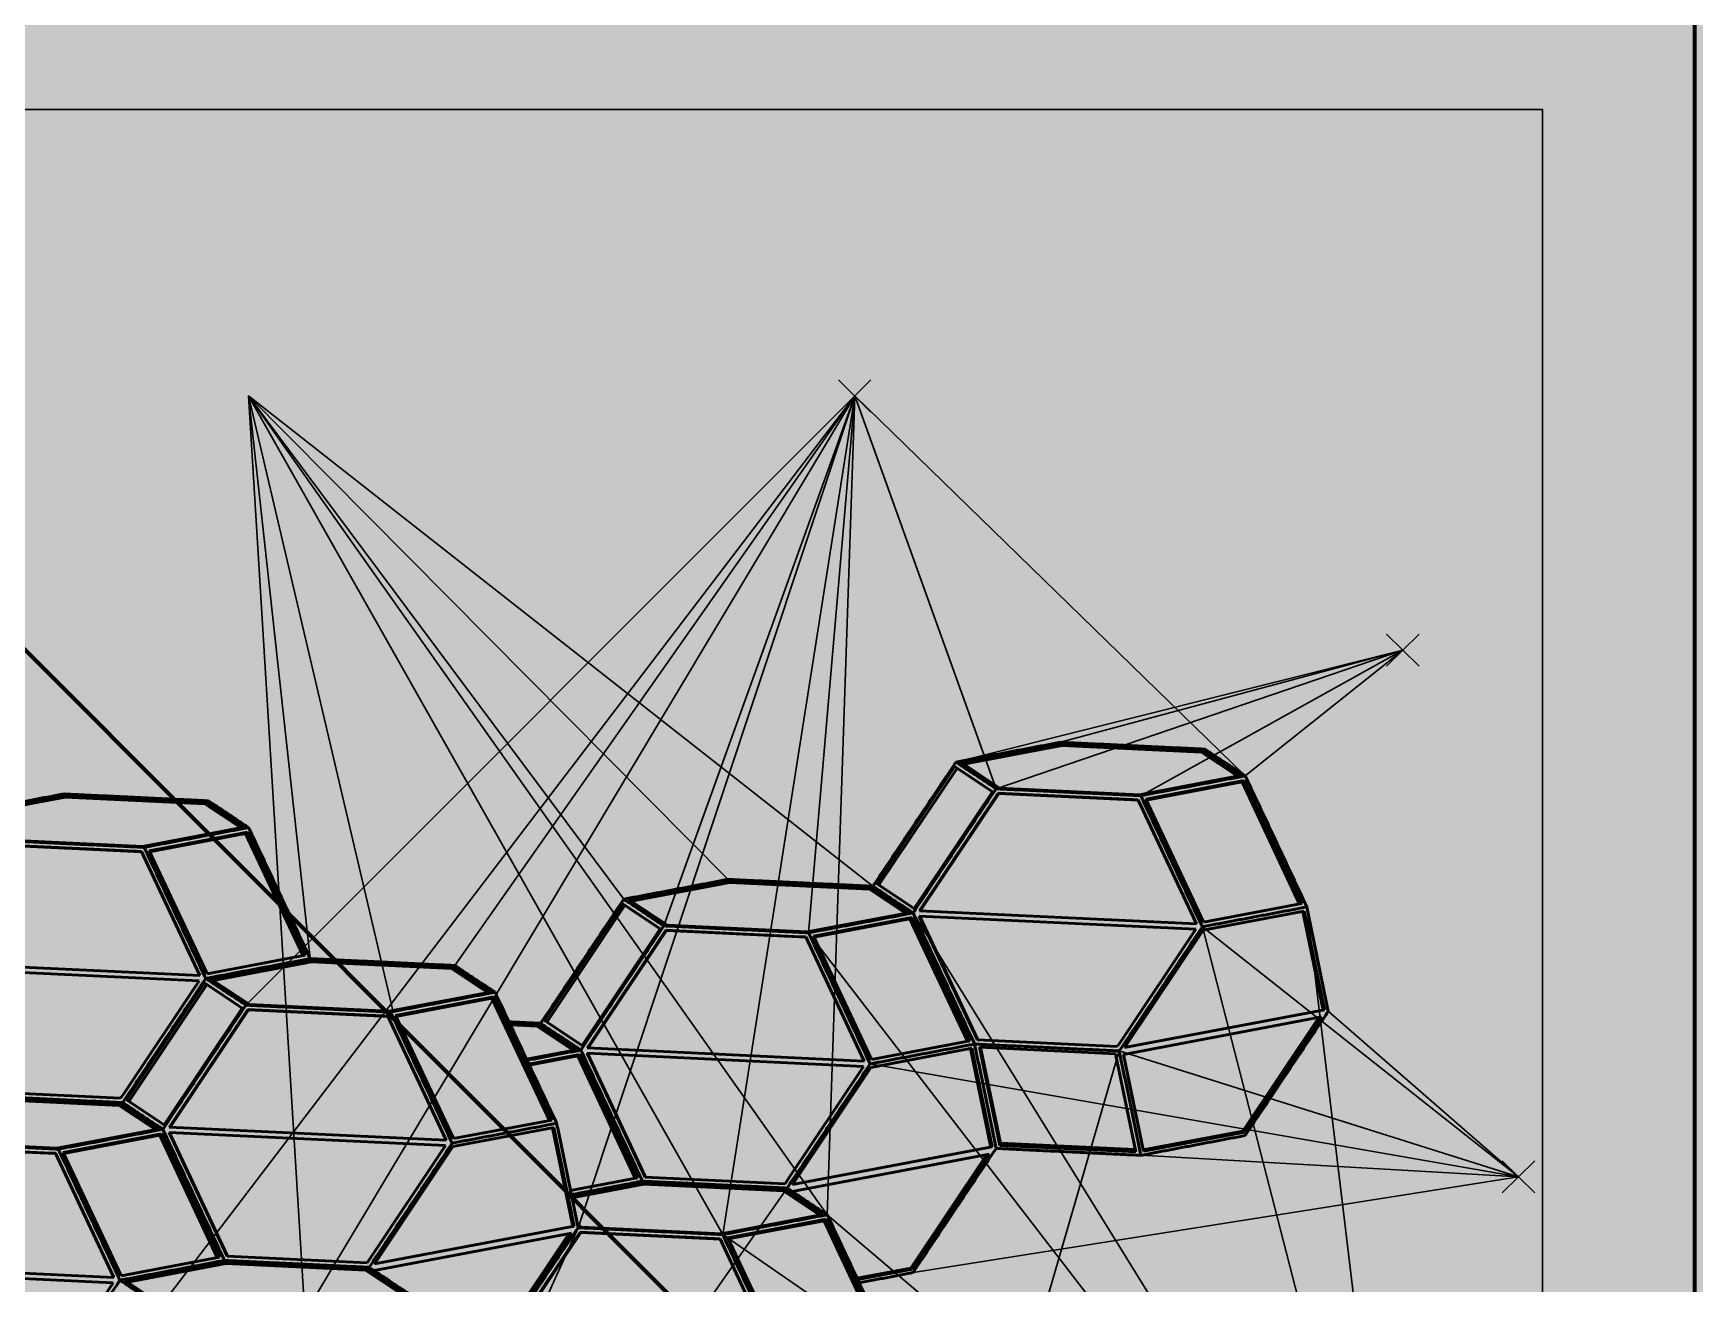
# Model space of a CAD drawing. Header units: millimetres. Extents: x 401 to 30661, y 2016 to 22119.
# Drawn here: x 961 to 2051, y 6796 to 7616 of the extents above; entities that cross this region are included whole.
import ezdxf

# ---------------------------------------------------------------- set-up
doc = ezdxf.new("R2010")
doc.units = ezdxf.units.MM
doc.layers.add('3RD', color=140, linetype='Continuous', lineweight=25, true_color=0x7debff)
doc.layers.add('4TH DETAILS', color=125, linetype='Continuous', lineweight=15, true_color=0x39ffb0)
doc.layers.add('BACKGROUND', color=7, linetype='Continuous', true_color=0x000000)
for name, color, linetype, lineweight, true_color, transparency in [('GLOW-CYAN', 7, 'Continuous', 100, 0x7debff, 0.8), ('GLOW-CYAN-2', 7, 'Continuous', 50, 0x7debff, 0.8), ('GLOW-EMERALD-2', 7, 'Continuous', 30, 0x39ffb0, 0.8), ('hatch', 253, 'Continuous', 9, 0x7debff, 0.55)]:
    doc.layers.add(name, color=color, linetype=linetype, lineweight=lineweight, true_color=true_color, transparency=transparency)
doc.layers.add('LAYOUT', color=83, linetype='Continuous', lineweight=50, true_color=0x7debff, plot=False)

msp = doc.modelspace()

# ---------------------------------------------------------------- hatches: boundary and pattern name
at = {"layer": 'BACKGROUND'}
h = msp.add_hatch(color=256, dxfattribs=at)
h.dxf.hatch_style = 1
h.paths.add_polyline_path([(400.723, 2015.745), (30660.634, 2015.745), (30660.634, 22119.328), (400.723, 22119.328)])
at = {"layer": 'hatch'}
h = msp.add_hatch(color=256, dxfattribs=at)
h.dxf.hatch_style = 1
h.paths.add_polyline_path([(1492.451, 7384.983, 0.19650958), (1489.587, 7377.978, 0.19650958), (1492.451, 7370.972), (1499.587, 7377.978)])
h.paths.add_polyline_path([(1501.494, 7387.794, 0.25174452), (1492.451, 7384.983), (1499.587, 7377.978)])
h.paths.add_polyline_path([(1502.443, 7387.561, 0.02443844), (1501.494, 7387.794), (1499.587, 7377.978)])
h.paths.add_polyline_path([(1505.011, 7386.379, 0.07105421), (1502.443, 7387.561), (1499.587, 7377.978)])
h.paths.add_polyline_path([(1506.723, 7384.983, 0.05539196), (1505.011, 7386.379), (1499.587, 7377.978)])
h.paths.add_polyline_path([(1507.158, 7384.511, 0.01605212), (1506.723, 7384.983), (1499.587, 7377.978)])
h.paths.add_polyline_path([(1507.689, 7383.84, 0.02138494), (1507.158, 7384.511), (1499.587, 7377.978)])
h.paths.add_polyline_path([(1508.908, 7381.6, 0.06403537), (1507.689, 7383.84), (1499.587, 7377.978)])
h.paths.add_polyline_path([(1508.908, 7381.6), (1499.587, 7377.978), (1509.555, 7378.785, 0.07257651)])
h.paths.add_polyline_path([(1509.587, 7377.978, 0.02020994), (1509.555, 7378.785), (1499.587, 7377.978), (1506.723, 7370.972, 0.19650958)])
h.paths.add_polyline_path([(1499.587, 7377.978), (1492.451, 7370.972, 0.41964228), (1506.723, 7370.972)])
h = msp.add_hatch(color=256, dxfattribs=at)
h.dxf.hatch_style = 1
h.paths.add_polyline_path([(1851.983, 7218.379, 0.19650958), (1849.119, 7211.374, 0.19650958), (1851.983, 7204.368), (1859.119, 7211.374)])
h.paths.add_polyline_path([(1861.026, 7221.19, 0.25174452), (1851.983, 7218.379), (1859.119, 7211.374)])
h.paths.add_polyline_path([(1861.974, 7220.957, 0.02443844), (1861.026, 7221.19), (1859.119, 7211.374)])
h.paths.add_polyline_path([(1864.543, 7219.775, 0.07105421), (1861.974, 7220.957), (1859.119, 7211.374)])
h.paths.add_polyline_path([(1866.255, 7218.379, 0.05539196), (1864.543, 7219.775), (1859.119, 7211.374)])
h.paths.add_polyline_path([(1866.69, 7217.907, 0.01605212), (1866.255, 7218.379), (1859.119, 7211.374)])
h.paths.add_polyline_path([(1867.22, 7217.236, 0.02138494), (1866.69, 7217.907), (1859.119, 7211.374)])
h.paths.add_polyline_path([(1868.44, 7214.996, 0.06403537), (1867.22, 7217.236), (1859.119, 7211.374)])
h.paths.add_polyline_path([(1868.44, 7214.996), (1859.119, 7211.374), (1869.086, 7212.181, 0.07257651)])
h.paths.add_polyline_path([(1869.119, 7211.374, 0.02020994), (1869.086, 7212.181), (1859.119, 7211.374), (1866.255, 7204.368, 0.19650958)])
h.paths.add_polyline_path([(1859.119, 7211.374), (1851.983, 7204.368, 0.41964228), (1866.255, 7204.368)])
h = msp.add_hatch(color=256, dxfattribs=at)
h.dxf.hatch_style = 1
h.paths.add_polyline_path([(1927.946, 6872.859, 0.19650958), (1925.082, 6865.853, 0.19650958), (1927.946, 6858.848), (1935.082, 6865.853)])
h.paths.add_polyline_path([(1936.988, 6875.67, 0.25174452), (1927.946, 6872.859), (1935.082, 6865.853)])
h.paths.add_polyline_path([(1937.937, 6875.437, 0.02443844), (1936.988, 6875.67), (1935.082, 6865.853)])
h.paths.add_polyline_path([(1940.506, 6874.254, 0.07105421), (1937.937, 6875.437), (1935.082, 6865.853)])
h.paths.add_polyline_path([(1942.218, 6872.859, 0.05539196), (1940.506, 6874.254), (1935.082, 6865.853)])
h.paths.add_polyline_path([(1942.653, 6872.386, 0.01605212), (1942.218, 6872.859), (1935.082, 6865.853)])
h.paths.add_polyline_path([(1943.183, 6871.716, 0.02138494), (1942.653, 6872.386), (1935.082, 6865.853)])
h.paths.add_polyline_path([(1944.403, 6869.475, 0.06403537), (1943.183, 6871.716), (1935.082, 6865.853)])
h.paths.add_polyline_path([(1944.403, 6869.475), (1935.082, 6865.853), (1945.049, 6866.661, 0.07257651)])
h.paths.add_polyline_path([(1945.082, 6865.853, 0.02020994), (1945.049, 6866.661), (1935.082, 6865.853), (1942.218, 6858.848, 0.19650958)])
h.paths.add_polyline_path([(1935.082, 6865.853), (1927.946, 6858.848, 0.41964228), (1942.218, 6858.848)])

# ---------------------------------------------------------------- linework, layer by layer
at = {"layer": '3RD', "extrusion": (1e-16, 0.982622, 0.185618)}
for p, q in [((1635.444, 7148.827), (1570.896, 7136.593)), ((1571.45, 7138.172), (1635.444, 7150.301)), ((1635.444, 7148.827), (1635.444, 7150.301)), ((1635.444, 7150.301), (1724.033, 7146.079)), ((1727.189, 7144.455), (1635.444, 7148.827)), ((1724.033, 7146.079), (1727.189, 7145.929)), ((1727.189, 7144.455), (1727.189, 7145.929)), ((1727.189, 7145.929), (1728.065, 7145.346)), ((1750.935, 7128.667), (1727.189, 7144.455)), ((1728.065, 7145.346), (1752.66, 7128.994)), ((1513.931, 7058.356), (1565.178, 7134.95)), ((1566.774, 7133.882), (1515.529, 7057.293)), ((1565.178, 7134.95), (1589.96, 7118.474)), ((1565.178, 7134.95), (1566.774, 7133.882)), ((1589.957, 7118.469), (1566.774, 7133.882)), ((1569.17, 7137.74), (1571.45, 7138.172)), ((1594.642, 7120.805), (1569.17, 7137.74)), ((1752.66, 7128.994), (1688.666, 7116.865)), ((1589.96, 7118.474), (1538.713, 7041.88)), ((1686.386, 7116.433), (1594.642, 7120.805)), ((1690.5, 7113.683), (1754.98, 7125.904)), ((1753.797, 7124.969), (1690.807, 7113.029)), ((1754.98, 7125.904), (1753.797, 7124.969)), ((1791.505, 7044.773), (1753.797, 7124.969)), ((1754.98, 7125.904), (1792.995, 7045.055)), ((981.625, 7114.945), (917.077, 7102.71)), ((917.631, 7104.289), (981.625, 7116.419)), ((981.625, 7114.945), (981.625, 7116.419)), ((981.625, 7116.419), (1070.214, 7112.197)), ((1073.37, 7110.572), (981.625, 7114.945)), ((1070.214, 7112.197), (1073.37, 7112.046)), ((1073.37, 7110.572), (1073.37, 7112.046)), ((1073.37, 7112.046), (1074.246, 7111.464)), ((1097.116, 7094.785), (1073.37, 7110.572)), ((1074.246, 7111.464), (1098.841, 7095.112)), ((1542.596, 7040.363), (1594.057, 7117.278)), ((1542.844, 7041.498), (1593.706, 7117.515)), ((1594.057, 7117.278), (1593.706, 7117.515)), ((1593.706, 7117.515), (1682.295, 7113.293)), ((1594.057, 7117.278), (1685.557, 7112.917)), ((1682.295, 7113.293), (1685.451, 7113.142)), ((1685.451, 7113.142), (1686.795, 7110.284)), ((1688.666, 7116.865), (1686.386, 7116.433)), ((1686.795, 7110.284), (1723.73, 7031.73)), ((1728.515, 7032.834), (1690.5, 7113.683)), ((1032.567, 7082.55), (940.823, 7086.923)), ((1098.841, 7095.112), (1034.847, 7082.982)), ((1036.681, 7079.8), (1101.161, 7092.022)), ((1099.978, 7091.086), (1036.988, 7079.147)), ((1101.161, 7092.022), (1099.978, 7091.086)), ((1137.686, 7010.89), (1099.978, 7091.086)), ((1101.161, 7092.022), (1139.176, 7011.173)), ((939.887, 7083.632), (1028.476, 7079.41)), ((940.238, 7083.395), (1031.738, 7079.034)), ((1028.476, 7079.41), (1031.632, 7079.26)), ((1031.632, 7079.26), (1032.976, 7076.401)), ((1034.847, 7082.982), (1032.567, 7082.55)), ((1032.976, 7076.401), (1069.911, 6997.847)), ((1074.696, 6998.951), (1036.681, 7079.8)), ((1417.505, 7058.923), (1352.956, 7046.689)), ((1353.511, 7048.268), (1417.505, 7060.397)), ((1417.505, 7058.923), (1417.505, 7060.397)), ((1417.505, 7060.397), (1506.093, 7056.175)), ((1509.249, 7054.551), (1417.505, 7058.923)), ((1506.093, 7056.175), (1509.249, 7056.025)), ((1509.249, 7054.551), (1509.249, 7056.025)), ((1509.249, 7056.025), (1510.126, 7055.442)), ((1532.995, 7038.763), (1509.249, 7054.551)), ((1510.126, 7055.442), (1534.72, 7039.09)), ((1538.713, 7041.88), (1513.931, 7058.356)), ((1295.991, 6968.452), (1347.239, 7045.047)), ((1348.834, 7043.978), (1297.59, 6967.389)), ((1347.239, 7045.047), (1372.02, 7028.57)), ((1347.239, 7045.047), (1348.834, 7043.978)), ((1372.017, 7028.565), (1348.834, 7043.978)), ((1351.231, 7047.836), (1353.511, 7048.268)), ((1376.702, 7030.902), (1351.231, 7047.836)), ((1792.995, 7045.055), (1728.515, 7032.834)), ((1468.447, 7026.529), (1376.702, 7030.902)), ((1534.72, 7039.09), (1470.727, 7026.961)), ((1472.56, 7023.779), (1537.041, 7036)), ((1535.857, 7035.065), (1472.867, 7023.125)), ((1537.041, 7036), (1535.857, 7035.065)), ((1573.565, 6954.869), (1535.857, 7035.065)), ((1537.041, 7036), (1575.055, 6955.151)), ((1541.929, 7036.884), (1542.28, 7036.647)), ((1580.105, 6955.692), (1541.929, 7036.884)), ((1723.315, 7028.239), (1541.929, 7036.884)), ((1542.101, 7040.387), (1542.844, 7041.498)), ((1542.101, 7040.387), (1723.73, 7031.73)), ((1580.35, 6955.68), (1542.28, 7036.647)), ((1728.147, 7027.618), (1792.141, 7039.747)), ((1792.141, 7039.747), (1794.421, 7040.18)), ((1793.582, 7040.021), (1806.699, 6976.208)), ((1794.421, 7040.18), (1807.71, 6975.533)), ((1372.02, 7028.57), (1320.773, 6951.976)), ((1324.656, 6950.459), (1376.118, 7027.374)), ((1324.905, 6951.594), (1375.766, 7027.611)), ((1376.118, 7027.374), (1375.766, 7027.611)), ((1375.766, 7027.611), (1464.355, 7023.389)), ((1376.118, 7027.374), (1467.617, 7023.013)), ((1464.355, 7023.389), (1467.511, 7023.238)), ((1467.511, 7023.238), (1468.855, 7020.38)), ((1470.727, 7026.961), (1468.447, 7026.529)), ((1468.855, 7020.38), (1505.791, 6941.826)), ((1510.575, 6942.93), (1472.56, 7023.779)), ((1723.315, 7028.239), (1673.662, 6954.027)), ((1677.285, 6951.601), (1728.147, 7027.618)), ((1139.176, 7011.173), (1074.696, 6998.951)), ((1069.496, 6994.356), (888.11, 7003.001)), ((888.282, 7006.504), (1069.911, 6997.847)), ((1143.29, 7006.948), (1078.741, 6994.714)), ((1079.296, 6996.293), (1143.29, 7008.422)), ((1143.29, 7006.948), (1143.29, 7008.422)), ((1143.29, 7008.422), (1231.878, 7004.2)), ((1235.035, 7002.576), (1143.29, 7006.948)), ((1231.878, 7004.2), (1235.035, 7004.05)), ((1235.035, 7002.576), (1235.035, 7004.05)), ((1235.035, 7004.05), (1235.911, 7003.467)), ((1258.781, 6986.788), (1235.035, 7002.576)), ((1235.911, 7003.467), (1260.506, 6987.115)), ((1069.496, 6994.356), (1019.843, 6920.144)), ((1021.776, 6916.477), (1073.024, 6993.072)), ((1074.619, 6992.003), (1023.375, 6915.414)), ((1073.024, 6993.072), (1097.806, 6976.595)), ((1073.024, 6993.072), (1074.619, 6992.003)), ((1097.802, 6976.59), (1074.619, 6992.003)), ((1077.016, 6995.861), (1079.296, 6996.293)), ((1102.487, 6978.926), (1077.016, 6995.861)), ((1097.806, 6976.595), (1046.558, 6900.001)), ((1194.232, 6974.554), (1102.487, 6978.926)), ((1260.506, 6987.115), (1196.512, 6974.986)), ((1198.346, 6971.804), (1262.826, 6984.025)), ((1261.643, 6983.09), (1198.653, 6971.15)), ((1262.826, 6984.025), (1261.643, 6983.09)), ((1299.35, 6902.894), (1261.643, 6983.09)), ((1262.826, 6984.025), (1300.841, 6903.176)), ((1050.441, 6898.484), (1101.903, 6975.399)), ((1050.69, 6899.619), (1101.551, 6975.636)), ((1101.903, 6975.399), (1101.551, 6975.636)), ((1101.551, 6975.636), (1190.14, 6971.414)), ((1101.903, 6975.399), (1193.402, 6971.038)), ((1190.14, 6971.414), (1193.296, 6971.263)), ((1193.296, 6971.263), (1194.64, 6968.405)), ((1196.512, 6974.986), (1194.232, 6974.554)), ((1194.64, 6968.405), (1231.576, 6889.851)), ((1236.36, 6890.955), (1198.346, 6971.804)), ((1273.054, 6966.991), (1288.154, 6966.271)), ((1291.31, 6964.647), (1273.762, 6965.483)), ((1288.154, 6966.271), (1291.31, 6966.121)), ((1291.31, 6964.647), (1291.31, 6966.121)), ((1291.31, 6966.121), (1292.186, 6965.538)), ((1292.186, 6965.538), (1316.781, 6949.186)), ((1320.773, 6951.976), (1295.991, 6968.452)), ((1805.863, 6970.79), (1676.031, 6946.182)), ((1676.681, 6950.698), (1807.71, 6975.533)), ((1804.189, 6970.473), (1754.338, 6895.966)), ((1805.863, 6970.79), (1755.348, 6895.291)), ((1807.71, 6975.533), (1806.699, 6976.208)), ((1315.056, 6948.859), (1291.31, 6964.647)), ((1575.055, 6955.151), (1510.575, 6942.93)), ((1671.85, 6951.319), (1580.105, 6955.692)), ((1316.781, 6949.186), (1284.318, 6943.033)), ((1285.842, 6939.792), (1319.101, 6946.096)), ((1317.918, 6945.161), (1286.149, 6939.139)), ((1319.101, 6946.096), (1317.918, 6945.161)), ((1355.625, 6864.965), (1317.918, 6945.161)), ((1319.101, 6946.096), (1357.116, 6865.247)), ((1323.989, 6946.98), (1324.341, 6946.743)), ((1362.165, 6865.788), (1323.989, 6946.98)), ((1505.375, 6938.335), (1323.989, 6946.98)), ((1324.161, 6950.483), (1324.905, 6951.594)), ((1324.161, 6950.483), (1505.791, 6941.826)), ((1362.411, 6865.776), (1324.341, 6946.743)), ((1510.207, 6937.714), (1574.201, 6949.843)), ((1574.201, 6949.843), (1576.481, 6950.276)), ((1575.642, 6950.117), (1588.76, 6886.304)), ((1576.481, 6950.276), (1589.77, 6885.629)), ((1594.75, 6886.505), (1581.517, 6950.878)), ((1581.517, 6950.878), (1670.78, 6946.624)), ((1582.234, 6950.844), (1595.162, 6887.954)), ((1670.78, 6946.624), (1670.792, 6946.562)), ((1670.792, 6946.562), (1684.012, 6882.251)), ((1673.662, 6954.027), (1671.85, 6951.319)), ((1689.074, 6882.729), (1676.031, 6946.182)), ((1676.681, 6950.698), (1677.285, 6951.601)), ((1505.375, 6938.335), (1455.722, 6864.123)), ((1459.346, 6861.697), (1510.207, 6937.714)), ((1018.031, 6917.436), (926.286, 6921.809)), ((925.35, 6918.518), (1013.939, 6914.296)), ((1017.095, 6912.672), (925.35, 6917.045)), ((1013.939, 6914.296), (1017.095, 6914.146)), ((1017.095, 6912.672), (1017.095, 6914.146)), ((1017.095, 6914.146), (1017.971, 6913.563)), ((1040.841, 6896.884), (1017.095, 6912.672)), ((1017.971, 6913.563), (1042.566, 6897.211)), ((1019.843, 6920.144), (1018.031, 6917.436)), ((1046.558, 6900.001), (1021.776, 6916.477)), ((1300.841, 6903.176), (1236.36, 6890.955)), ((1042.566, 6897.211), (978.572, 6885.082)), ((980.406, 6881.9), (1044.886, 6894.121)), ((1043.703, 6893.186), (980.713, 6881.246)), ((1044.886, 6894.121), (1043.703, 6893.186)), ((1081.41, 6812.99), (1043.703, 6893.186)), ((1044.886, 6894.121), (1082.901, 6813.272)), ((1049.774, 6895.005), (1050.126, 6894.768)), ((1087.95, 6813.813), (1049.774, 6895.005)), ((1231.161, 6886.36), (1049.774, 6895.005)), ((1049.947, 6898.508), (1050.69, 6899.619)), ((1049.947, 6898.508), (1231.576, 6889.851)), ((1088.196, 6813.801), (1050.126, 6894.768)), ((1235.992, 6885.739), (1299.986, 6897.868)), ((1299.986, 6897.868), (1302.266, 6898.301)), ((1301.427, 6898.142), (1314.545, 6834.329)), ((1302.266, 6898.301), (1315.555, 6833.654)), ((1754.338, 6895.966), (1688.903, 6883.563)), ((1753.069, 6894.858), (1689.074, 6882.729)), ((1755.348, 6895.291), (1753.069, 6894.858)), ((1755.348, 6895.291), (1754.338, 6895.966)), ((883.611, 6885.732), (972.201, 6881.51)), ((883.963, 6885.495), (975.463, 6881.134)), ((976.292, 6884.65), (884.547, 6889.023)), ((972.201, 6881.51), (975.357, 6881.359)), ((975.357, 6881.359), (976.701, 6878.501)), ((978.572, 6885.082), (976.292, 6884.65)), ((976.701, 6878.501), (1013.636, 6799.947)), ((1018.421, 6801.051), (980.406, 6881.9)), ((1231.161, 6886.36), (1181.507, 6812.148)), ((1185.131, 6809.722), (1235.992, 6885.739)), ((1587.924, 6880.886), (1458.551, 6856.365)), ((1458.742, 6860.794), (1589.77, 6885.629)), ((1586.249, 6880.569), (1536.398, 6806.062)), ((1587.924, 6880.886), (1537.409, 6805.387)), ((1589.77, 6885.629), (1588.76, 6886.304)), ((1595.162, 6887.954), (1594.75, 6886.505)), ((1594.837, 6886.501), (1594.75, 6886.505)), ((1684.012, 6882.251), (1594.837, 6886.501)), ((1595.162, 6887.954), (1683.708, 6883.734)), ((1357.116, 6865.247), (1313.143, 6856.913)), ((1313.841, 6853.515), (1361.229, 6862.497)), ((1361.229, 6861.023), (1314.133, 6852.096)), ((1361.229, 6861.023), (1361.229, 6862.497)), ((1361.229, 6862.497), (1449.818, 6858.275)), ((1452.974, 6856.65), (1361.229, 6861.023)), ((1453.91, 6861.415), (1362.165, 6865.788)), ((1449.818, 6858.275), (1452.974, 6858.124)), ((1452.974, 6856.65), (1452.974, 6858.124)), ((1452.974, 6858.124), (1453.85, 6857.542)), ((1476.72, 6840.863), (1452.974, 6856.65)), ((1453.85, 6857.542), (1478.445, 6841.19)), ((1455.722, 6864.123), (1453.91, 6861.415)), ((1458.742, 6860.794), (1459.346, 6861.697)), ((1320.427, 6833.001), (1317.683, 6834.825)), ((1478.445, 6841.19), (1414.451, 6829.061)), ((1416.285, 6825.878), (1480.766, 6838.1)), ((1479.582, 6837.164), (1416.592, 6825.225)), ((1480.766, 6838.1), (1479.582, 6837.164)), ((1517.29, 6756.968), (1479.582, 6837.164)), ((1480.766, 6838.1), (1518.78, 6757.251)), ((1313.709, 6828.911), (1184.336, 6804.39)), ((1184.527, 6808.819), (1315.555, 6833.654)), ((1312.034, 6828.594), (1262.184, 6754.087)), ((1313.709, 6828.911), (1263.194, 6753.412)), ((1268.381, 6752.559), (1319.842, 6829.474)), ((1268.63, 6753.693), (1319.491, 6829.711)), ((1315.555, 6833.654), (1314.545, 6834.329)), ((1319.842, 6829.474), (1319.491, 6829.711)), ((1319.491, 6829.711), (1408.08, 6825.488)), ((1319.842, 6829.474), (1411.342, 6825.113)), ((1412.172, 6828.628), (1320.427, 6833.001)), ((1408.08, 6825.488), (1411.236, 6825.338)), ((1411.236, 6825.338), (1412.58, 6822.479)), ((1414.451, 6829.061), (1412.172, 6828.628)), ((1454.3, 6745.029), (1416.285, 6825.878)), ((1082.901, 6813.272), (1018.421, 6801.051)), ((1179.695, 6809.44), (1087.95, 6813.813)), ((1412.58, 6822.479), (1449.515, 6743.926)), ((1013.221, 6796.456), (831.834, 6805.101)), ((832.007, 6808.604), (1013.636, 6799.947)), ((1087.015, 6809.048), (1022.466, 6796.813)), ((1023.021, 6798.393), (1087.015, 6810.522)), ((1087.015, 6809.048), (1087.015, 6810.522)), ((1087.015, 6810.522), (1175.603, 6806.3)), ((1178.759, 6804.675), (1087.015, 6809.048)), ((1175.603, 6806.3), (1178.759, 6806.149)), ((1178.759, 6804.675), (1178.759, 6806.149)), ((1178.759, 6806.149), (1179.636, 6805.567)), ((1202.505, 6788.888), (1178.759, 6804.675)), ((1179.636, 6805.567), (1204.231, 6789.215)), ((1181.507, 6812.148), (1179.695, 6809.44)), ((1184.527, 6808.819), (1185.131, 6809.722)), ((1536.398, 6806.062), (1501.186, 6799.387)), ((1535.129, 6804.955), (1501.56, 6798.592)), ((1537.409, 6805.387), (1535.129, 6804.955)), ((1537.409, 6805.387), (1536.398, 6806.062)), ((1013.221, 6796.456), (963.568, 6722.244)), ((1020.741, 6797.96), (1023.021, 6798.393)), ((1046.212, 6781.026), (1020.741, 6797.96))]:
    msp.add_line(p, q, dxfattribs=at)
at = {"layer": '3RD'}
for points in [[(1566.014, 7137.89), (1634.568, 7150.884)], [(1729.469, 7146.361), (1634.568, 7150.884)], [(1755.816, 7128.844), (1729.469, 7146.361)], [(1566.014, 7137.89), (1511.529, 7056.457)], [(1592.362, 7120.373), (1566.014, 7137.89)], [(1687.263, 7115.85), (1755.816, 7128.844)], [(1755.816, 7128.844), (1796.232, 7042.888)], [(1592.362, 7120.373), (1537.877, 7038.94)], [(1687.263, 7115.85), (1592.362, 7120.373)], [(912.195, 7104.008), (980.749, 7117.001)], [(1075.65, 7112.478), (980.749, 7117.001)], [(1101.997, 7094.961), (1075.65, 7112.478)], [(1687.263, 7115.85), (1727.679, 7029.894)], [(1033.444, 7081.968), (938.543, 7086.491)], [(1033.444, 7081.968), (1101.997, 7094.961)], [(1101.997, 7094.961), (1142.413, 7009.005)], [(1033.444, 7081.968), (1073.86, 6996.011)], [(1348.075, 7047.986), (1416.628, 7060.98)], [(1511.529, 7056.457), (1416.628, 7060.98)], [(1537.877, 7038.94), (1511.529, 7056.457)], [(1537.877, 7038.94), (1511.529, 7056.457)], [(1348.075, 7047.986), (1293.59, 6966.553)], [(1374.422, 7030.469), (1348.075, 7047.986)], [(1727.679, 7029.894), (1796.232, 7042.888)], [(1796.232, 7042.888), (1810.301, 6974.448)], [(1469.323, 7025.946), (1537.877, 7038.94)], [(1578.293, 6952.984), (1537.877, 7038.94)], [(1537.877, 7038.94), (1578.293, 6952.984)], [(1374.422, 7030.469), (1319.937, 6949.036)], [(1469.323, 7025.946), (1374.422, 7030.469)], [(1469.323, 7025.946), (1509.739, 6939.99)], [(1673.194, 6948.46), (1727.679, 7029.894)], [(1073.86, 6996.011), (1142.413, 7009.005)], [(1073.86, 6996.011), (1142.413, 7009.005)], [(1237.315, 7004.482), (1142.413, 7009.005)], [(1263.662, 6986.965), (1237.315, 7004.482)], [(1073.86, 6996.011), (1019.375, 6914.578)], [(1019.375, 6914.578), (1073.86, 6996.011)], [(1100.207, 6978.494), (1073.86, 6996.011)], [(1100.207, 6978.494), (1045.722, 6897.061)], [(1195.108, 6973.971), (1100.207, 6978.494)], [(1195.108, 6973.971), (1263.662, 6986.965)], [(1263.662, 6986.965), (1304.078, 6901.009)], [(1195.108, 6973.971), (1235.524, 6888.015)], [(1293.59, 6966.553), (1272.793, 6967.544)], [(1319.937, 6949.036), (1293.59, 6966.553)], [(1319.937, 6949.036), (1293.59, 6966.553)], [(1755.816, 6893.015), (1810.301, 6974.448)], [(1284.641, 6942.346), (1319.937, 6949.036)], [(1319.937, 6949.036), (1360.353, 6863.08)], [(1360.353, 6863.08), (1319.937, 6949.036)], [(1509.739, 6939.99), (1578.293, 6952.984)], [(1578.293, 6952.984), (1673.194, 6948.46)], [(1578.293, 6952.984), (1592.362, 6884.544)], [(1578.293, 6952.984), (1592.362, 6884.544)], [(1673.194, 6948.46), (1687.263, 6880.021)], [(1455.254, 6858.557), (1509.739, 6939.99)], [(924.474, 6919.101), (1019.375, 6914.578)], [(1019.375, 6914.578), (924.474, 6919.101)], [(1045.722, 6897.061), (1019.375, 6914.578)], [(1045.722, 6897.061), (1019.375, 6914.578)], [(1235.524, 6888.015), (1304.078, 6901.009)], [(1304.078, 6901.009), (1318.147, 6832.569)], [(977.168, 6884.067), (1045.722, 6897.061)], [(1086.138, 6811.105), (1045.722, 6897.061)], [(1045.722, 6897.061), (1086.138, 6811.105)], [(1687.263, 6880.021), (1755.816, 6893.015)], [(977.168, 6884.067), (882.267, 6888.59)], [(977.168, 6884.067), (1017.585, 6798.111)], [(1181.039, 6806.582), (1235.524, 6888.015)], [(1537.877, 6803.111), (1592.362, 6884.544)], [(1592.362, 6884.544), (1687.263, 6880.021)], [(1313.693, 6854.236), (1360.353, 6863.08)], [(1313.693, 6854.236), (1360.353, 6863.08)], [(1455.254, 6858.557), (1360.353, 6863.08)], [(1360.353, 6863.08), (1455.254, 6858.557)], [(1481.602, 6841.04), (1455.254, 6858.557)], [(1413.048, 6828.046), (1481.602, 6841.04)], [(1481.602, 6841.04), (1522.018, 6755.083)], [(1318.147, 6832.569), (1263.662, 6751.136)], [(1263.662, 6751.136), (1318.147, 6832.569)], [(1413.048, 6828.046), (1318.147, 6832.569)], [(1413.048, 6828.046), (1453.464, 6742.09)], [(1017.585, 6798.111), (1086.138, 6811.105)], [(1017.585, 6798.111), (1086.138, 6811.105)], [(1086.138, 6811.105), (1181.039, 6806.582)], [(1181.039, 6806.582), (1086.138, 6811.105)], [(1207.387, 6789.065), (1181.039, 6806.582)], [(1502.581, 6796.421), (1537.877, 6803.111)], [(1017.585, 6798.111), (963.1, 6716.678)], [(963.1, 6716.678), (1017.585, 6798.111)], [(1043.932, 6780.594), (1017.585, 6798.111)]]:
    msp.add_open_spline(points, degree=1, dxfattribs=at)
at = {"layer": '4TH DETAILS'}
for p, q in [((1488.883, 7388.486), (1510.292, 7367.47)), ((1510.292, 7388.486), (1488.883, 7367.47)), ((1043.932, 6780.594), (1499.587, 7377.978)), ((1499.587, 7377.978), (1100.207, 6978.494)), ((1101.858, 7377.978), (1142.402, 7009.029)), ((1101.858, 7377.978), (1196.512, 6974.986)), ((1101.858, 7377.978), (1348.075, 7047.986)), ((1101.858, 7377.978), (1416.628, 7060.98)), ((1511.529, 7056.457), (1101.858, 7377.978)), ((1413.048, 6828.046), (1101.858, 7377.978)), ((1481.602, 6841.04), (1101.858, 7377.978)), ((1138.833, 6776.071), (1101.858, 7377.978)), ((1138.833, 6776.071), (1499.587, 7377.978)), ((1499.587, 7377.978), (1237.315, 7004.482)), ((1318.147, 6832.569), (1499.587, 7377.978)), ((1499.587, 7377.978), (1374.422, 7030.469)), ((1469.323, 7025.946), (1499.587, 7377.978)), ((1481.602, 6841.04), (1499.587, 7377.978)), ((1592.362, 7120.373), (1499.587, 7377.978)), ((1755.816, 7128.844), (1499.587, 7377.978)), ((1848.415, 7221.882), (1869.823, 7200.865)), ((1869.823, 7221.882), (1848.415, 7200.865)), ((1566.014, 7137.89), (1859.119, 7211.374)), ((1592.362, 7120.373), (1859.119, 7211.374)), ((1634.568, 7150.884), (1859.119, 7211.374)), ((1687.263, 7115.85), (1859.119, 7211.374)), ((1755.816, 7128.844), (1859.119, 7211.374)), ((1796.232, 7042.888), (1859.119, 6520.333)), ((1537.877, 7038.94), (1859.119, 6520.333)), ((1859.119, 6520.333), (1469.323, 7025.946)), ((1935.082, 6865.853), (1727.679, 7029.894)), ((1727.679, 7029.894), (1859.119, 6520.333)), ((1935.082, 6865.853), (1810.301, 6974.448)), ((1673.194, 6948.46), (1499.587, 6353.729)), ((1935.082, 6865.853), (1673.194, 6948.46)), ((1935.082, 6865.853), (1509.739, 6939.99)), ((1935.082, 6865.853), (1687.263, 6880.021)), ((1924.378, 6876.361), (1945.786, 6855.345)), ((1945.786, 6876.361), (1924.378, 6855.345)), ((1455.254, 6858.557), (1101.858, 6353.729)), ((1935.082, 6865.853), (1537.877, 6803.111)), ((1859.119, 6520.333), (1481.602, 6841.04)), ((1318.147, 6832.569), (1101.858, 6353.729)), ((1859.119, 6520.333), (1413.048, 6828.046))]:
    msp.add_line(p, q, dxfattribs=at)
msp.add_lwpolyline([(650.723, 7565.853), (1950.723, 7565.853), (1950.723, 6215.853), (650.723, 6215.853)], close=True, dxfattribs=at)
msp.add_lwpolyline([(1413.048, 6828.046), (1499.587, 7377.978)], dxfattribs=at)
at = {"layer": 'GLOW-CYAN'}
msp.add_line((550.723, 7615.853), (2050.723, 6115.853), dxfattribs=at)
msp.add_lwpolyline([(2050.723, 6115.853), (2050.723, 15115.853)], dxfattribs=at)
at = {"layer": 'GLOW-CYAN-2', "extrusion": (1e-16, 0.982622, 0.185618)}
for p, q in [((1635.444, 7148.827), (1570.896, 7136.593)), ((1571.45, 7138.172), (1635.444, 7150.301)), ((1635.444, 7148.827), (1635.444, 7150.301)), ((1635.444, 7150.301), (1724.033, 7146.079)), ((1727.189, 7144.455), (1635.444, 7148.827)), ((1724.033, 7146.079), (1727.189, 7145.929)), ((1727.189, 7144.455), (1727.189, 7145.929)), ((1727.189, 7145.929), (1728.065, 7145.346)), ((1750.935, 7128.667), (1727.189, 7144.455)), ((1728.065, 7145.346), (1752.66, 7128.994)), ((1513.931, 7058.356), (1565.178, 7134.95)), ((1566.774, 7133.882), (1515.529, 7057.293)), ((1565.178, 7134.95), (1589.96, 7118.474)), ((1565.178, 7134.95), (1566.774, 7133.882)), ((1589.957, 7118.469), (1566.774, 7133.882)), ((1569.17, 7137.74), (1571.45, 7138.172)), ((1594.642, 7120.805), (1569.17, 7137.74)), ((1752.66, 7128.994), (1688.666, 7116.865)), ((1589.96, 7118.474), (1538.713, 7041.88)), ((1686.386, 7116.433), (1594.642, 7120.805)), ((1690.5, 7113.683), (1754.98, 7125.904)), ((1753.797, 7124.969), (1690.807, 7113.029)), ((1754.98, 7125.904), (1753.797, 7124.969)), ((1791.505, 7044.773), (1753.797, 7124.969)), ((1754.98, 7125.904), (1792.995, 7045.055)), ((981.625, 7114.945), (917.077, 7102.71)), ((917.631, 7104.289), (981.625, 7116.419)), ((981.625, 7114.945), (981.625, 7116.419)), ((981.625, 7116.419), (1070.214, 7112.197)), ((1073.37, 7110.572), (981.625, 7114.945)), ((1070.214, 7112.197), (1073.37, 7112.046)), ((1073.37, 7110.572), (1073.37, 7112.046)), ((1073.37, 7112.046), (1074.246, 7111.464)), ((1097.116, 7094.785), (1073.37, 7110.572)), ((1074.246, 7111.464), (1098.841, 7095.112)), ((1542.596, 7040.363), (1594.057, 7117.278)), ((1542.844, 7041.498), (1593.706, 7117.515)), ((1594.057, 7117.278), (1593.706, 7117.515)), ((1593.706, 7117.515), (1682.295, 7113.293)), ((1594.057, 7117.278), (1685.557, 7112.917)), ((1682.295, 7113.293), (1685.451, 7113.142)), ((1685.451, 7113.142), (1686.795, 7110.284)), ((1688.666, 7116.865), (1686.386, 7116.433)), ((1686.795, 7110.284), (1723.73, 7031.73)), ((1728.515, 7032.834), (1690.5, 7113.683)), ((1032.567, 7082.55), (940.823, 7086.923)), ((1098.841, 7095.112), (1034.847, 7082.982)), ((1036.681, 7079.8), (1101.161, 7092.022)), ((1099.978, 7091.086), (1036.988, 7079.147)), ((1101.161, 7092.022), (1099.978, 7091.086)), ((1137.686, 7010.89), (1099.978, 7091.086)), ((1101.161, 7092.022), (1139.176, 7011.173)), ((939.887, 7083.632), (1028.476, 7079.41)), ((940.238, 7083.395), (1031.738, 7079.034)), ((1028.476, 7079.41), (1031.632, 7079.26)), ((1031.632, 7079.26), (1032.976, 7076.401)), ((1034.847, 7082.982), (1032.567, 7082.55)), ((1032.976, 7076.401), (1069.911, 6997.847)), ((1074.696, 6998.951), (1036.681, 7079.8)), ((1417.505, 7058.923), (1352.956, 7046.689)), ((1353.511, 7048.268), (1417.505, 7060.397)), ((1417.505, 7058.923), (1417.505, 7060.397)), ((1417.505, 7060.397), (1506.093, 7056.175)), ((1509.249, 7054.551), (1417.505, 7058.923)), ((1506.093, 7056.175), (1509.249, 7056.025)), ((1509.249, 7054.551), (1509.249, 7056.025)), ((1509.249, 7056.025), (1510.126, 7055.442)), ((1532.995, 7038.763), (1509.249, 7054.551)), ((1510.126, 7055.442), (1534.72, 7039.09)), ((1538.713, 7041.88), (1513.931, 7058.356)), ((1295.991, 6968.452), (1347.239, 7045.047)), ((1348.834, 7043.978), (1297.59, 6967.389)), ((1347.239, 7045.047), (1372.02, 7028.57)), ((1347.239, 7045.047), (1348.834, 7043.978)), ((1372.017, 7028.565), (1348.834, 7043.978)), ((1351.231, 7047.836), (1353.511, 7048.268)), ((1376.702, 7030.902), (1351.231, 7047.836)), ((1792.995, 7045.055), (1728.515, 7032.834)), ((1468.447, 7026.529), (1376.702, 7030.902)), ((1534.72, 7039.09), (1470.727, 7026.961)), ((1472.56, 7023.779), (1537.041, 7036)), ((1535.857, 7035.065), (1472.867, 7023.125)), ((1537.041, 7036), (1535.857, 7035.065)), ((1573.565, 6954.869), (1535.857, 7035.065)), ((1537.041, 7036), (1575.055, 6955.151)), ((1541.929, 7036.884), (1542.28, 7036.647)), ((1580.105, 6955.692), (1541.929, 7036.884)), ((1723.315, 7028.239), (1541.929, 7036.884)), ((1542.101, 7040.387), (1542.844, 7041.498)), ((1542.101, 7040.387), (1723.73, 7031.73)), ((1580.35, 6955.68), (1542.28, 7036.647)), ((1728.147, 7027.618), (1792.141, 7039.747)), ((1792.141, 7039.747), (1794.421, 7040.18)), ((1793.582, 7040.021), (1806.699, 6976.208)), ((1794.421, 7040.18), (1807.71, 6975.533)), ((1372.02, 7028.57), (1320.773, 6951.976)), ((1324.656, 6950.459), (1376.118, 7027.374)), ((1324.905, 6951.594), (1375.766, 7027.611)), ((1376.118, 7027.374), (1375.766, 7027.611)), ((1375.766, 7027.611), (1464.355, 7023.389)), ((1376.118, 7027.374), (1467.617, 7023.013)), ((1464.355, 7023.389), (1467.511, 7023.238)), ((1467.511, 7023.238), (1468.855, 7020.38)), ((1470.727, 7026.961), (1468.447, 7026.529)), ((1468.855, 7020.38), (1505.791, 6941.826)), ((1510.575, 6942.93), (1472.56, 7023.779)), ((1723.315, 7028.239), (1673.662, 6954.027)), ((1677.285, 6951.601), (1728.147, 7027.618)), ((1139.176, 7011.173), (1074.696, 6998.951)), ((1069.496, 6994.356), (888.11, 7003.001)), ((888.282, 7006.504), (1069.911, 6997.847)), ((1143.29, 7006.948), (1078.741, 6994.714)), ((1079.296, 6996.293), (1143.29, 7008.422)), ((1143.29, 7006.948), (1143.29, 7008.422)), ((1143.29, 7008.422), (1231.878, 7004.2)), ((1235.035, 7002.576), (1143.29, 7006.948)), ((1231.878, 7004.2), (1235.035, 7004.05)), ((1235.035, 7002.576), (1235.035, 7004.05)), ((1235.035, 7004.05), (1235.911, 7003.467)), ((1258.781, 6986.788), (1235.035, 7002.576)), ((1235.911, 7003.467), (1260.506, 6987.115)), ((1069.496, 6994.356), (1019.843, 6920.144)), ((1021.776, 6916.477), (1073.024, 6993.072)), ((1074.619, 6992.003), (1023.375, 6915.414)), ((1073.024, 6993.072), (1097.806, 6976.595)), ((1073.024, 6993.072), (1074.619, 6992.003)), ((1097.802, 6976.59), (1074.619, 6992.003)), ((1077.016, 6995.861), (1079.296, 6996.293)), ((1102.487, 6978.926), (1077.016, 6995.861)), ((1097.806, 6976.595), (1046.558, 6900.001)), ((1194.232, 6974.554), (1102.487, 6978.926)), ((1260.506, 6987.115), (1196.512, 6974.986)), ((1198.346, 6971.804), (1262.826, 6984.025)), ((1261.643, 6983.09), (1198.653, 6971.15)), ((1262.826, 6984.025), (1261.643, 6983.09)), ((1299.35, 6902.894), (1261.643, 6983.09)), ((1262.826, 6984.025), (1300.841, 6903.176)), ((1050.441, 6898.484), (1101.903, 6975.399)), ((1050.69, 6899.619), (1101.551, 6975.636)), ((1101.903, 6975.399), (1101.551, 6975.636)), ((1101.551, 6975.636), (1190.14, 6971.414)), ((1101.903, 6975.399), (1193.402, 6971.038)), ((1190.14, 6971.414), (1193.296, 6971.263)), ((1193.296, 6971.263), (1194.64, 6968.405)), ((1196.512, 6974.986), (1194.232, 6974.554)), ((1194.64, 6968.405), (1231.576, 6889.851)), ((1236.36, 6890.955), (1198.346, 6971.804)), ((1273.054, 6966.991), (1288.154, 6966.271)), ((1291.31, 6964.647), (1273.762, 6965.483)), ((1288.154, 6966.271), (1291.31, 6966.121)), ((1291.31, 6964.647), (1291.31, 6966.121)), ((1291.31, 6966.121), (1292.186, 6965.538)), ((1292.186, 6965.538), (1316.781, 6949.186)), ((1320.773, 6951.976), (1295.991, 6968.452)), ((1805.863, 6970.79), (1676.031, 6946.182)), ((1676.681, 6950.698), (1807.71, 6975.533)), ((1804.189, 6970.473), (1754.338, 6895.966)), ((1805.863, 6970.79), (1755.348, 6895.291)), ((1807.71, 6975.533), (1806.699, 6976.208)), ((1315.056, 6948.859), (1291.31, 6964.647)), ((1575.055, 6955.151), (1510.575, 6942.93)), ((1671.85, 6951.319), (1580.105, 6955.692)), ((1316.781, 6949.186), (1284.318, 6943.033)), ((1285.842, 6939.792), (1319.101, 6946.096)), ((1317.918, 6945.161), (1286.149, 6939.139)), ((1319.101, 6946.096), (1317.918, 6945.161)), ((1355.625, 6864.965), (1317.918, 6945.161)), ((1319.101, 6946.096), (1357.116, 6865.247)), ((1323.989, 6946.98), (1324.341, 6946.743)), ((1362.165, 6865.788), (1323.989, 6946.98)), ((1505.375, 6938.335), (1323.989, 6946.98)), ((1324.161, 6950.483), (1324.905, 6951.594)), ((1324.161, 6950.483), (1505.791, 6941.826)), ((1362.411, 6865.776), (1324.341, 6946.743)), ((1510.207, 6937.714), (1574.201, 6949.843)), ((1574.201, 6949.843), (1576.481, 6950.276)), ((1575.642, 6950.117), (1588.76, 6886.304)), ((1576.481, 6950.276), (1589.77, 6885.629)), ((1594.75, 6886.505), (1581.517, 6950.878)), ((1581.517, 6950.878), (1670.78, 6946.624)), ((1582.234, 6950.844), (1595.162, 6887.954)), ((1670.78, 6946.624), (1670.792, 6946.562)), ((1670.792, 6946.562), (1684.012, 6882.251)), ((1673.662, 6954.027), (1671.85, 6951.319)), ((1689.074, 6882.729), (1676.031, 6946.182)), ((1676.681, 6950.698), (1677.285, 6951.601)), ((1505.375, 6938.335), (1455.722, 6864.123)), ((1459.346, 6861.697), (1510.207, 6937.714)), ((1018.031, 6917.436), (926.286, 6921.809)), ((925.35, 6918.518), (1013.939, 6914.296)), ((1017.095, 6912.672), (925.35, 6917.045)), ((1013.939, 6914.296), (1017.095, 6914.146)), ((1017.095, 6912.672), (1017.095, 6914.146)), ((1017.095, 6914.146), (1017.971, 6913.563)), ((1040.841, 6896.884), (1017.095, 6912.672)), ((1017.971, 6913.563), (1042.566, 6897.211)), ((1019.843, 6920.144), (1018.031, 6917.436)), ((1046.558, 6900.001), (1021.776, 6916.477)), ((1300.841, 6903.176), (1236.36, 6890.955)), ((1042.566, 6897.211), (978.572, 6885.082)), ((980.406, 6881.9), (1044.886, 6894.121)), ((1043.703, 6893.186), (980.713, 6881.246)), ((1044.886, 6894.121), (1043.703, 6893.186)), ((1081.41, 6812.99), (1043.703, 6893.186)), ((1044.886, 6894.121), (1082.901, 6813.272)), ((1049.774, 6895.005), (1050.126, 6894.768)), ((1087.95, 6813.813), (1049.774, 6895.005)), ((1231.161, 6886.36), (1049.774, 6895.005)), ((1049.947, 6898.508), (1050.69, 6899.619)), ((1049.947, 6898.508), (1231.576, 6889.851)), ((1088.196, 6813.801), (1050.126, 6894.768)), ((1235.992, 6885.739), (1299.986, 6897.868)), ((1299.986, 6897.868), (1302.266, 6898.301)), ((1301.427, 6898.142), (1314.545, 6834.329)), ((1302.266, 6898.301), (1315.555, 6833.654)), ((1754.338, 6895.966), (1688.903, 6883.563)), ((1753.069, 6894.858), (1689.074, 6882.729)), ((1755.348, 6895.291), (1753.069, 6894.858)), ((1755.348, 6895.291), (1754.338, 6895.966)), ((883.611, 6885.732), (972.201, 6881.51)), ((883.963, 6885.495), (975.463, 6881.134)), ((976.292, 6884.65), (884.547, 6889.023)), ((972.201, 6881.51), (975.357, 6881.359)), ((975.357, 6881.359), (976.701, 6878.501)), ((978.572, 6885.082), (976.292, 6884.65)), ((976.701, 6878.501), (1013.636, 6799.947)), ((1018.421, 6801.051), (980.406, 6881.9)), ((1231.161, 6886.36), (1181.507, 6812.148)), ((1185.131, 6809.722), (1235.992, 6885.739)), ((1587.924, 6880.886), (1458.551, 6856.365)), ((1458.742, 6860.794), (1589.77, 6885.629)), ((1586.249, 6880.569), (1536.398, 6806.062)), ((1587.924, 6880.886), (1537.409, 6805.387)), ((1589.77, 6885.629), (1588.76, 6886.304)), ((1595.162, 6887.954), (1594.75, 6886.505)), ((1594.837, 6886.501), (1594.75, 6886.505)), ((1684.012, 6882.251), (1594.837, 6886.501)), ((1595.162, 6887.954), (1683.708, 6883.734)), ((1357.116, 6865.247), (1313.143, 6856.913)), ((1313.841, 6853.515), (1361.229, 6862.497)), ((1361.229, 6861.023), (1314.133, 6852.096)), ((1361.229, 6861.023), (1361.229, 6862.497)), ((1361.229, 6862.497), (1449.818, 6858.275)), ((1452.974, 6856.65), (1361.229, 6861.023)), ((1453.91, 6861.415), (1362.165, 6865.788)), ((1449.818, 6858.275), (1452.974, 6858.124)), ((1452.974, 6856.65), (1452.974, 6858.124)), ((1452.974, 6858.124), (1453.85, 6857.542)), ((1476.72, 6840.863), (1452.974, 6856.65)), ((1453.85, 6857.542), (1478.445, 6841.19)), ((1455.722, 6864.123), (1453.91, 6861.415)), ((1458.742, 6860.794), (1459.346, 6861.697)), ((1320.427, 6833.001), (1317.683, 6834.825)), ((1478.445, 6841.19), (1414.451, 6829.061)), ((1416.285, 6825.878), (1480.766, 6838.1)), ((1479.582, 6837.164), (1416.592, 6825.225)), ((1480.766, 6838.1), (1479.582, 6837.164)), ((1517.29, 6756.968), (1479.582, 6837.164)), ((1480.766, 6838.1), (1518.78, 6757.251)), ((1313.709, 6828.911), (1184.336, 6804.39)), ((1184.527, 6808.819), (1315.555, 6833.654)), ((1312.034, 6828.594), (1262.184, 6754.087)), ((1313.709, 6828.911), (1263.194, 6753.412)), ((1268.381, 6752.559), (1319.842, 6829.474)), ((1268.63, 6753.693), (1319.491, 6829.711)), ((1315.555, 6833.654), (1314.545, 6834.329)), ((1319.842, 6829.474), (1319.491, 6829.711)), ((1319.491, 6829.711), (1408.08, 6825.488)), ((1319.842, 6829.474), (1411.342, 6825.113)), ((1412.172, 6828.628), (1320.427, 6833.001)), ((1408.08, 6825.488), (1411.236, 6825.338)), ((1411.236, 6825.338), (1412.58, 6822.479)), ((1414.451, 6829.061), (1412.172, 6828.628)), ((1454.3, 6745.029), (1416.285, 6825.878)), ((1082.901, 6813.272), (1018.421, 6801.051)), ((1179.695, 6809.44), (1087.95, 6813.813)), ((1412.58, 6822.479), (1449.515, 6743.926)), ((1013.221, 6796.456), (831.834, 6805.101)), ((832.007, 6808.604), (1013.636, 6799.947)), ((1087.015, 6809.048), (1022.466, 6796.813)), ((1023.021, 6798.393), (1087.015, 6810.522)), ((1087.015, 6809.048), (1087.015, 6810.522)), ((1087.015, 6810.522), (1175.603, 6806.3)), ((1178.759, 6804.675), (1087.015, 6809.048)), ((1175.603, 6806.3), (1178.759, 6806.149)), ((1178.759, 6804.675), (1178.759, 6806.149)), ((1178.759, 6806.149), (1179.636, 6805.567)), ((1202.505, 6788.888), (1178.759, 6804.675)), ((1179.636, 6805.567), (1204.231, 6789.215)), ((1181.507, 6812.148), (1179.695, 6809.44)), ((1184.527, 6808.819), (1185.131, 6809.722)), ((1536.398, 6806.062), (1501.186, 6799.387)), ((1535.129, 6804.955), (1501.56, 6798.592)), ((1537.409, 6805.387), (1535.129, 6804.955)), ((1537.409, 6805.387), (1536.398, 6806.062)), ((1013.221, 6796.456), (963.568, 6722.244)), ((1020.741, 6797.96), (1023.021, 6798.393)), ((1046.212, 6781.026), (1020.741, 6797.96))]:
    msp.add_line(p, q, dxfattribs=at)
at = {"layer": 'GLOW-CYAN-2'}
for points in [[(1566.014, 7137.89), (1634.568, 7150.884)], [(1729.469, 7146.361), (1634.568, 7150.884)], [(1755.816, 7128.844), (1729.469, 7146.361)], [(1566.014, 7137.89), (1511.529, 7056.457)], [(1592.362, 7120.373), (1566.014, 7137.89)], [(1687.263, 7115.85), (1755.816, 7128.844)], [(1755.816, 7128.844), (1796.232, 7042.888)], [(1592.362, 7120.373), (1537.877, 7038.94)], [(1687.263, 7115.85), (1592.362, 7120.373)], [(912.195, 7104.008), (980.749, 7117.001)], [(1075.65, 7112.478), (980.749, 7117.001)], [(1101.997, 7094.961), (1075.65, 7112.478)], [(1687.263, 7115.85), (1727.679, 7029.894)], [(1033.444, 7081.968), (938.543, 7086.491)], [(1033.444, 7081.968), (1101.997, 7094.961)], [(1101.997, 7094.961), (1142.413, 7009.005)], [(1033.444, 7081.968), (1073.86, 6996.011)], [(1348.075, 7047.986), (1416.628, 7060.98)], [(1511.529, 7056.457), (1416.628, 7060.98)], [(1537.877, 7038.94), (1511.529, 7056.457)], [(1537.877, 7038.94), (1511.529, 7056.457)], [(1348.075, 7047.986), (1293.59, 6966.553)], [(1374.422, 7030.469), (1348.075, 7047.986)], [(1727.679, 7029.894), (1796.232, 7042.888)], [(1796.232, 7042.888), (1810.301, 6974.448)], [(1469.323, 7025.946), (1537.877, 7038.94)], [(1578.293, 6952.984), (1537.877, 7038.94)], [(1537.877, 7038.94), (1578.293, 6952.984)], [(1374.422, 7030.469), (1319.937, 6949.036)], [(1469.323, 7025.946), (1374.422, 7030.469)], [(1469.323, 7025.946), (1509.739, 6939.99)], [(1673.194, 6948.46), (1727.679, 7029.894)], [(1073.86, 6996.011), (1142.413, 7009.005)], [(1073.86, 6996.011), (1142.413, 7009.005)], [(1237.315, 7004.482), (1142.413, 7009.005)], [(1263.662, 6986.965), (1237.315, 7004.482)], [(1073.86, 6996.011), (1019.375, 6914.578)], [(1019.375, 6914.578), (1073.86, 6996.011)], [(1100.207, 6978.494), (1073.86, 6996.011)], [(1100.207, 6978.494), (1045.722, 6897.061)], [(1195.108, 6973.971), (1100.207, 6978.494)], [(1195.108, 6973.971), (1263.662, 6986.965)], [(1263.662, 6986.965), (1304.078, 6901.009)], [(1195.108, 6973.971), (1235.524, 6888.015)], [(1293.59, 6966.553), (1272.793, 6967.544)], [(1319.937, 6949.036), (1293.59, 6966.553)], [(1319.937, 6949.036), (1293.59, 6966.553)], [(1755.816, 6893.015), (1810.301, 6974.448)], [(1284.641, 6942.346), (1319.937, 6949.036)], [(1319.937, 6949.036), (1360.353, 6863.08)], [(1360.353, 6863.08), (1319.937, 6949.036)], [(1509.739, 6939.99), (1578.293, 6952.984)], [(1578.293, 6952.984), (1673.194, 6948.46)], [(1578.293, 6952.984), (1592.362, 6884.544)], [(1578.293, 6952.984), (1592.362, 6884.544)], [(1673.194, 6948.46), (1687.263, 6880.021)], [(1455.254, 6858.557), (1509.739, 6939.99)], [(924.474, 6919.101), (1019.375, 6914.578)], [(1019.375, 6914.578), (924.474, 6919.101)], [(1045.722, 6897.061), (1019.375, 6914.578)], [(1045.722, 6897.061), (1019.375, 6914.578)], [(1235.524, 6888.015), (1304.078, 6901.009)], [(1304.078, 6901.009), (1318.147, 6832.569)], [(977.168, 6884.067), (1045.722, 6897.061)], [(1086.138, 6811.105), (1045.722, 6897.061)], [(1045.722, 6897.061), (1086.138, 6811.105)], [(1687.263, 6880.021), (1755.816, 6893.015)], [(977.168, 6884.067), (882.267, 6888.59)], [(977.168, 6884.067), (1017.585, 6798.111)], [(1181.039, 6806.582), (1235.524, 6888.015)], [(1537.877, 6803.111), (1592.362, 6884.544)], [(1592.362, 6884.544), (1687.263, 6880.021)], [(1313.693, 6854.236), (1360.353, 6863.08)], [(1313.693, 6854.236), (1360.353, 6863.08)], [(1455.254, 6858.557), (1360.353, 6863.08)], [(1360.353, 6863.08), (1455.254, 6858.557)], [(1481.602, 6841.04), (1455.254, 6858.557)], [(1413.048, 6828.046), (1481.602, 6841.04)], [(1481.602, 6841.04), (1522.018, 6755.083)], [(1318.147, 6832.569), (1263.662, 6751.136)], [(1263.662, 6751.136), (1318.147, 6832.569)], [(1413.048, 6828.046), (1318.147, 6832.569)], [(1413.048, 6828.046), (1453.464, 6742.09)], [(1017.585, 6798.111), (1086.138, 6811.105)], [(1017.585, 6798.111), (1086.138, 6811.105)], [(1086.138, 6811.105), (1181.039, 6806.582)], [(1181.039, 6806.582), (1086.138, 6811.105)], [(1207.387, 6789.065), (1181.039, 6806.582)], [(1502.581, 6796.421), (1537.877, 6803.111)], [(1017.585, 6798.111), (963.1, 6716.678)], [(963.1, 6716.678), (1017.585, 6798.111)], [(1043.932, 6780.594), (1017.585, 6798.111)]]:
    msp.add_open_spline(points, degree=1, dxfattribs=at)
at = {"layer": 'GLOW-EMERALD-2'}
for p, q in [((1488.883, 7388.486), (1510.292, 7367.47)), ((1510.292, 7388.486), (1488.883, 7367.47)), ((1043.932, 6780.594), (1499.587, 7377.978)), ((1499.587, 7377.978), (1100.207, 6978.494)), ((1101.858, 7377.978), (1142.402, 7009.029)), ((1101.858, 7377.978), (1196.512, 6974.986)), ((1101.858, 7377.978), (1348.075, 7047.986)), ((1101.858, 7377.978), (1416.628, 7060.98)), ((1511.529, 7056.457), (1101.858, 7377.978)), ((1413.048, 6828.046), (1101.858, 7377.978)), ((1481.602, 6841.04), (1101.858, 7377.978)), ((1138.833, 6776.071), (1101.858, 7377.978)), ((1138.833, 6776.071), (1499.587, 7377.978)), ((1499.587, 7377.978), (1237.315, 7004.482)), ((1318.147, 6832.569), (1499.587, 7377.978)), ((1499.587, 7377.978), (1374.422, 7030.469)), ((1469.323, 7025.946), (1499.587, 7377.978)), ((1481.602, 6841.04), (1499.587, 7377.978)), ((1592.362, 7120.373), (1499.587, 7377.978)), ((1755.816, 7128.844), (1499.587, 7377.978)), ((1848.415, 7221.882), (1869.823, 7200.865)), ((1869.823, 7221.882), (1848.415, 7200.865)), ((1566.014, 7137.89), (1859.119, 7211.374)), ((1592.362, 7120.373), (1859.119, 7211.374)), ((1634.568, 7150.884), (1859.119, 7211.374)), ((1687.263, 7115.85), (1859.119, 7211.374)), ((1755.816, 7128.844), (1859.119, 7211.374)), ((1796.232, 7042.888), (1859.119, 6520.333)), ((1537.877, 7038.94), (1859.119, 6520.333)), ((1859.119, 6520.333), (1469.323, 7025.946)), ((1935.082, 6865.853), (1727.679, 7029.894)), ((1727.679, 7029.894), (1859.119, 6520.333)), ((1935.082, 6865.853), (1810.301, 6974.448)), ((1673.194, 6948.46), (1499.587, 6353.729)), ((1935.082, 6865.853), (1673.194, 6948.46)), ((1935.082, 6865.853), (1509.739, 6939.99)), ((1935.082, 6865.853), (1687.263, 6880.021)), ((1924.378, 6876.361), (1945.786, 6855.345)), ((1945.786, 6876.361), (1924.378, 6855.345)), ((1455.254, 6858.557), (1101.858, 6353.729)), ((1935.082, 6865.853), (1537.877, 6803.111)), ((1859.119, 6520.333), (1481.602, 6841.04)), ((1318.147, 6832.569), (1101.858, 6353.729)), ((1859.119, 6520.333), (1413.048, 6828.046))]:
    msp.add_line(p, q, dxfattribs=at)
msp.add_lwpolyline([(650.723, 7565.853), (1950.723, 7565.853), (1950.723, 6215.853), (650.723, 6215.853)], close=True, dxfattribs=at)
msp.add_lwpolyline([(1413.048, 6828.046), (1499.587, 7377.978)], dxfattribs=at)
at = {"layer": 'LAYOUT'}
msp.add_line((550.723, 7615.853), (2050.723, 6115.853), dxfattribs=at)
msp.add_lwpolyline([(2050.723, 6115.853), (2050.723, 15115.853)], dxfattribs=at)

doc.saveas('drawing.dxf')
